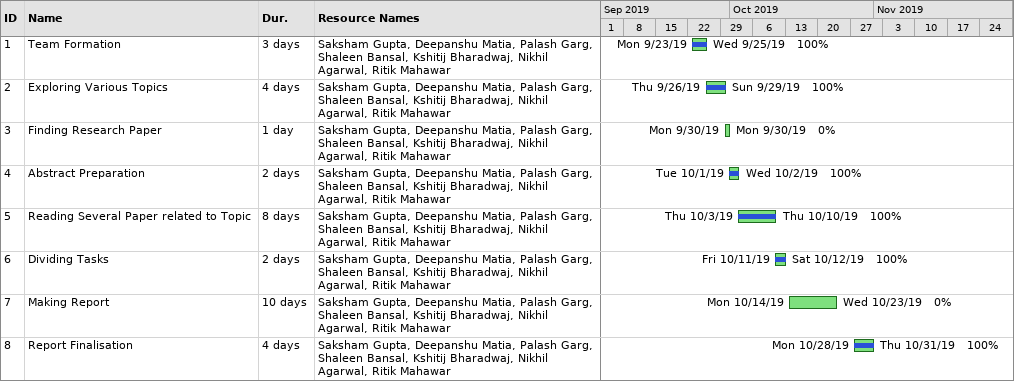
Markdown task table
| ID | Task | Duration | Start | Finish | Resources | % complete |
|---|---|---|---|---|---|---|
| 1 | Team Formation | 3d | 2019-09-23 | 2019-09-25 | Saksham Gupta, Deepanshu Matia, Palash Garg, Shaleen Bansal, Kshitij Bharadwaj, Nikhil Agarwal, Ritik Mahawar | 100 |
| 2 | Exploring Various Topics | 4d | 2019-09-26 | 2019-09-29 | Saksham Gupta, Deepanshu Matia, Palash Garg, Shaleen Bansal, Kshitij Bharadwaj, Nikhil Agarwal, Ritik Mahawar | 100 |
| 3 | Finding Research Paper | 1d | 2019-09-30 | 2019-09-30 | Saksham Gupta, Deepanshu Matia, Palash Garg, Shaleen Bansal, Kshitij Bharadwaj, Nikhil Agarwal, Ritik Mahawar | 0 |
| 4 | Abstract Preparation | 2d | 2019-10-01 | 2019-10-02 | Saksham Gupta, Deepanshu Matia, Palash Garg, Shaleen Bansal, Kshitij Bharadwaj, Nikhil Agarwal, Ritik Mahawar | 100 |
| 5 | Reading Several Paper related to Topic | 8d | 2019-10-03 | 2019-10-10 | Saksham Gupta, Deepanshu Matia, Palash Garg, Shaleen Bansal, Kshitij Bharadwaj, Nikhil Agarwal, Ritik Mahawar | 100 |
| 6 | Dividing Tasks | 2d | 2019-10-11 | 2019-10-12 | Saksham Gupta, Deepanshu Matia, Palash Garg, Shaleen Bansal, Kshitij Bharadwaj, Nikhil Agarwal, Ritik Mahawar | 100 |
| 7 | Making Report | 10d | 2019-10-14 | 2019-10-23 | Saksham Gupta, Deepanshu Matia, Palash Garg, Shaleen Bansal, Kshitij Bharadwaj, Nikhil Agarwal, Ritik Mahawar | 0 |
| 8 | Report Finalisation | 4d | 2019-10-28 | 2019-10-31 | Saksham Gupta, Deepanshu Matia, Palash Garg, Shaleen Bansal, Kshitij Bharadwaj, Nikhil Agarwal, Ritik Mahawar | 100 |
